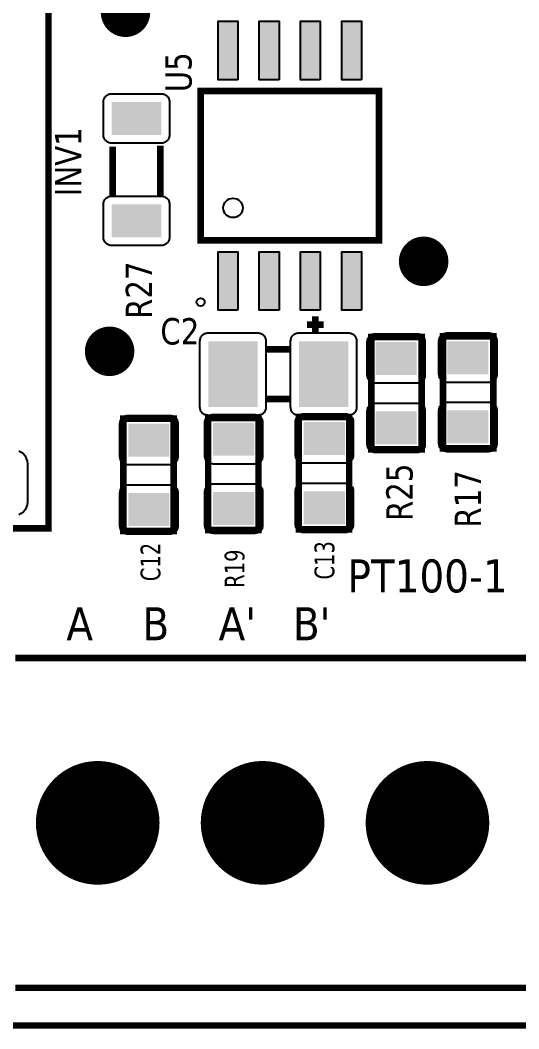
# Model space of a CAD drawing. Header units: millimetres. Extents: x 124 to 302, y 105 to 223.
# Drawn here: x 147.531 to 148.136, y 110.71 to 111.933 of the extents above; entities that cross this region are included whole.
import ezdxf

# ---------------------------------------------------------------- set-up
doc = ezdxf.new("R2010")
doc.units = ezdxf.units.MM
doc.styles.get("Standard").update_dxf_attribs({"font": 'tahoma.ttf'})

# ---------------------------------------------------------------- blocks, each defined once
blk = doc.blocks.new('RPAD')
blk.add_trace([(-0.5, -0.5), (-0.5, 0.5), (0.5, -0.5), (0.5, 0.5)])
blk = doc.blocks.new('EPAD')
at = {"const_width": 0.5}
blk.add_lwpolyline([(-0.25, 0, 1), (0.25, 0, 1)], format="xyb", close=True, dxfattribs=at)

msp = doc.modelspace()

# ---------------------------------------------------------------- linework, layer by layer
for points, const_width in [([(146.9987, 110.7144), (153.4097, 110.7144), (153.4097, 115.5867), (146.9987, 115.5867), (146.9987, 110.7144)], 0.008), ([(146.9987, 110.7144), (153.4097, 110.7144), (153.4097, 115.5867), (146.9987, 115.5867), (146.9987, 110.7144)], 0.008), ([(146.9987, 110.7144), (153.4097, 110.7144), (153.4097, 115.5867), (146.9987, 115.5867), (146.9987, 110.7144)], 0.008), ([(147.0729, 111.3172), (147.5651, 111.3172), (147.5651, 112.2424), (147.0729, 112.2424), (147.0729, 111.3172)], 0.008), ([(147.0729, 111.3172), (147.5651, 111.3172), (147.5651, 112.2424), (147.0729, 112.2424), (147.0729, 111.3172)], 0.008), ([(147.0729, 111.3172), (147.5651, 111.3172), (147.5651, 112.2424), (147.0729, 112.2424), (147.0729, 111.3172)], 0.008), ([(147.9661, 111.6663), (147.9661, 111.8474), (147.7496, 111.8474), (147.7496, 111.6663), (147.9661, 111.6663)], 0.00787), ([(147.9661, 111.6663), (147.9661, 111.8474), (147.7496, 111.8474), (147.7496, 111.6663), (147.9661, 111.6663)], 0.00787), ([(147.9661, 111.6663), (147.9661, 111.8474), (147.7496, 111.8474), (147.7496, 111.6663), (147.9661, 111.6663)], 0.00787), ([(147.6428, 111.7801), (147.6428, 111.7211)], 0.008), ([(147.6428, 111.7801), (147.6428, 111.7211)], 0.008), ([(147.6428, 111.7801), (147.6428, 111.7211)], 0.008), ([(147.7008, 111.7811), (147.7008, 111.7211)], 0.008), ([(147.7008, 111.7811), (147.7008, 111.7211)], 0.008), ([(147.7008, 111.7811), (147.7008, 111.7211)], 0.008), ([(147.8788, 111.5641), (147.8988, 111.5641)], 0.008), ([(147.8788, 111.5641), (147.8988, 111.5641)], 0.008), ([(147.8788, 111.5641), (147.8988, 111.5641)], 0.008), ([(147.8888, 111.5741), (147.8888, 111.5541)], 0.008), ([(147.8888, 111.5741), (147.8888, 111.5541)], 0.008), ([(147.8888, 111.5741), (147.8888, 111.5541)], 0.008), ([(147.9568, 111.4131), (148.0178, 111.4131), (148.0178, 111.5491), (147.9568, 111.5491), (147.9568, 111.4131)], 0.008), ([(147.9568, 111.4131), (148.0178, 111.4131), (148.0178, 111.5491), (147.9568, 111.5491), (147.9568, 111.4131)], 0.008), ([(147.9568, 111.4131), (148.0178, 111.4131), (148.0178, 111.5491), (147.9568, 111.5491), (147.9568, 111.4131)], 0.008), ([(148.0438, 111.4141), (148.1048, 111.4141), (148.1048, 111.5501), (148.0438, 111.5501), (148.0438, 111.4141)], 0.008), ([(148.0438, 111.4141), (148.1048, 111.4141), (148.1048, 111.5501), (148.0438, 111.5501), (148.0438, 111.4141)], 0.008), ([(148.0438, 111.4141), (148.1048, 111.4141), (148.1048, 111.5501), (148.0438, 111.5501), (148.0438, 111.4141)], 0.008), ([(147.8288, 111.5341), (147.8588, 111.5341)], 0.008), ([(147.8288, 111.5341), (147.8588, 111.5341)], 0.008), ([(147.8288, 111.5341), (147.8588, 111.5341)], 0.008), ([(147.8288, 111.4741), (147.8588, 111.4741)], 0.008), ([(147.8288, 111.4741), (147.8588, 111.4741)], 0.008), ([(147.8288, 111.4741), (147.8588, 111.4741)], 0.008), ([(147.6558, 111.3141), (147.7168, 111.3141), (147.7168, 111.4501), (147.6558, 111.4501), (147.6558, 111.3141)], 0.008), ([(147.6558, 111.3141), (147.7168, 111.3141), (147.7168, 111.4501), (147.6558, 111.4501), (147.6558, 111.3141)], 0.008), ([(147.6558, 111.3141), (147.7168, 111.3141), (147.7168, 111.4501), (147.6558, 111.4501), (147.6558, 111.3141)], 0.008), ([(147.7588, 111.3151), (147.8198, 111.3151), (147.8198, 111.4511), (147.7588, 111.4511), (147.7588, 111.3151)], 0.008), ([(147.7588, 111.3151), (147.8198, 111.3151), (147.8198, 111.4511), (147.7588, 111.4511), (147.7588, 111.3151)], 0.008), ([(147.7588, 111.3151), (147.8198, 111.3151), (147.8198, 111.4511), (147.7588, 111.4511), (147.7588, 111.3151)], 0.008), ([(147.8688, 111.3161), (147.9298, 111.3161), (147.9298, 111.4521), (147.8688, 111.4521), (147.8688, 111.3161)], 0.008), ([(147.8688, 111.3161), (147.9298, 111.3161), (147.9298, 111.4521), (147.8688, 111.4521), (147.8688, 111.3161)], 0.008), ([(147.8688, 111.3161), (147.9298, 111.3161), (147.9298, 111.4521), (147.8688, 111.4521), (147.8688, 111.3161)], 0.008), ([(148.3248, 111.1601), (148.3248, 110.7601), (147.5248, 110.7601)], 0.008), ([(147.5248, 111.1601), (148.3248, 111.1601)], 0.008), ([(148.3248, 111.1601), (148.3248, 110.7601), (147.5248, 110.7601)], 0.008), ([(147.5248, 111.1601), (148.3248, 111.1601)], 0.008), ([(148.3248, 111.1601), (148.3248, 110.7601), (147.5248, 110.7601)], 0.008), ([(147.5248, 111.1601), (148.3248, 111.1601)], 0.008)]:
    msp.add_lwpolyline(points, dxfattribs=dict(const_width=const_width))
for points in [[(147.7948, 111.8611), (147.7708, 111.8611), (147.7708, 111.9321), (147.7948, 111.9321), (147.7948, 111.8611)], [(147.8448, 111.8611), (147.8208, 111.8611), (147.8208, 111.9321), (147.8448, 111.9321), (147.8448, 111.8611)], [(147.8948, 111.8611), (147.8708, 111.8611), (147.8708, 111.9321), (147.8948, 111.9321), (147.8948, 111.8611)], [(147.9448, 111.8611), (147.9208, 111.8611), (147.9208, 111.9321), (147.9448, 111.9321), (147.9448, 111.8611)], [(147.7118, 111.8341), (147.7118, 111.7941), (147.7118, 111.7931), (147.7116, 111.7921), (147.7114, 111.7911), (147.7111, 111.7902), (147.7107, 111.7893), (147.7102, 111.7885), (147.7096, 111.7877), (147.7089, 111.787), (147.7082, 111.7864), (147.7075, 111.7858), (147.7066, 111.7853), (147.7058, 111.7849), (147.7048, 111.7846), (147.7039, 111.7843), (147.7029, 111.7842), (147.7018, 111.7841), (147.6418, 111.7841), (147.6408, 111.7842), (147.6398, 111.7843), (147.6388, 111.7846), (147.6379, 111.7849), (147.637, 111.7853), (147.6362, 111.7858), (147.6354, 111.7864), (147.6347, 111.787), (147.6341, 111.7877), (147.6335, 111.7885), (147.633, 111.7893), (147.6326, 111.7902), (147.6323, 111.7911), (147.632, 111.7921), (147.6319, 111.7931), (147.6318, 111.7941), (147.6318, 111.8341), (147.6319, 111.8352), (147.632, 111.8362), (147.6323, 111.8371), (147.6326, 111.8381), (147.633, 111.8389), (147.6335, 111.8398), (147.6341, 111.8405), (147.6347, 111.8412), (147.6354, 111.8419), (147.6362, 111.8424), (147.637, 111.8429), (147.6379, 111.8434), (147.6388, 111.8437), (147.6398, 111.8439), (147.6408, 111.8441), (147.6418, 111.8441), (147.7018, 111.8441), (147.7029, 111.8441), (147.7039, 111.8439), (147.7048, 111.8437), (147.7058, 111.8434), (147.7066, 111.8429), (147.7075, 111.8424), (147.7082, 111.8419), (147.7089, 111.8412), (147.7096, 111.8405), (147.7102, 111.8398), (147.7107, 111.8389), (147.7111, 111.8381), (147.7114, 111.8371), (147.7116, 111.8362), (147.7118, 111.8352), (147.7118, 111.8341)], [(147.7118, 111.7101), (147.7118, 111.6701), (147.7118, 111.6691), (147.7116, 111.6681), (147.7114, 111.6671), (147.7111, 111.6662), (147.7107, 111.6653), (147.7102, 111.6645), (147.7096, 111.6637), (147.7089, 111.663), (147.7082, 111.6624), (147.7075, 111.6618), (147.7066, 111.6613), (147.7058, 111.6609), (147.7048, 111.6606), (147.7039, 111.6603), (147.7029, 111.6602), (147.7018, 111.6601), (147.6418, 111.6601), (147.6408, 111.6602), (147.6398, 111.6603), (147.6388, 111.6606), (147.6379, 111.6609), (147.637, 111.6613), (147.6362, 111.6618), (147.6354, 111.6624), (147.6347, 111.663), (147.6341, 111.6637), (147.6335, 111.6645), (147.633, 111.6653), (147.6326, 111.6662), (147.6323, 111.6671), (147.632, 111.6681), (147.6319, 111.6691), (147.6318, 111.6701), (147.6318, 111.7101), (147.6319, 111.7112), (147.632, 111.7122), (147.6323, 111.7131), (147.6326, 111.7141), (147.633, 111.7149), (147.6335, 111.7158), (147.6341, 111.7165), (147.6347, 111.7172), (147.6354, 111.7179), (147.6362, 111.7184), (147.637, 111.7189), (147.6379, 111.7194), (147.6388, 111.7197), (147.6398, 111.7199), (147.6408, 111.7201), (147.6418, 111.7201), (147.7018, 111.7201), (147.7029, 111.7201), (147.7039, 111.7199), (147.7048, 111.7197), (147.7058, 111.7194), (147.7066, 111.7189), (147.7075, 111.7184), (147.7082, 111.7179), (147.7089, 111.7172), (147.7096, 111.7165), (147.7102, 111.7158), (147.7107, 111.7149), (147.7111, 111.7141), (147.7114, 111.7131), (147.7116, 111.7122), (147.7118, 111.7112), (147.7118, 111.7101)], [(147.7948, 111.5816), (147.7708, 111.5816), (147.7708, 111.6526), (147.7948, 111.6526), (147.7948, 111.5816)], [(147.8448, 111.5816), (147.8208, 111.5816), (147.8208, 111.6526), (147.8448, 111.6526), (147.8448, 111.5816)], [(147.8948, 111.5816), (147.8708, 111.5816), (147.8708, 111.6526), (147.8948, 111.6526), (147.8948, 111.5816)], [(147.9448, 111.5816), (147.9208, 111.5816), (147.9208, 111.6526), (147.9448, 111.6526), (147.9448, 111.5816)], [(147.7588, 111.5541), (147.8188, 111.5541), (147.8199, 111.5541), (147.8209, 111.5539), (147.8218, 111.5537), (147.8228, 111.5534), (147.8236, 111.5529), (147.8245, 111.5524), (147.8252, 111.5519), (147.8259, 111.5512), (147.8266, 111.5505), (147.8272, 111.5498), (147.8277, 111.5489), (147.8281, 111.5481), (147.8284, 111.5471), (147.8286, 111.5462), (147.8288, 111.5452), (147.8288, 111.5441), (147.8288, 111.4641), (147.8288, 111.4631), (147.8286, 111.4621), (147.8284, 111.4611), (147.8281, 111.4602), (147.8277, 111.4593), (147.8272, 111.4585), (147.8266, 111.4577), (147.8259, 111.457), (147.8252, 111.4564), (147.8245, 111.4558), (147.8236, 111.4553), (147.8228, 111.4549), (147.8218, 111.4546), (147.8209, 111.4543), (147.8199, 111.4542), (147.8188, 111.4541), (147.7588, 111.4541), (147.7578, 111.4542), (147.7568, 111.4543), (147.7558, 111.4546), (147.7549, 111.4549), (147.754, 111.4553), (147.7532, 111.4558), (147.7524, 111.4564), (147.7517, 111.457), (147.7511, 111.4577), (147.7505, 111.4585), (147.75, 111.4593), (147.7496, 111.4602), (147.7493, 111.4611), (147.749, 111.4621), (147.7489, 111.4631), (147.7488, 111.4641), (147.7488, 111.5441), (147.7489, 111.5452), (147.749, 111.5462), (147.7493, 111.5471), (147.7496, 111.5481), (147.75, 111.5489), (147.7505, 111.5498), (147.7511, 111.5505), (147.7517, 111.5512), (147.7524, 111.5519), (147.7532, 111.5524), (147.754, 111.5529), (147.7549, 111.5534), (147.7558, 111.5537), (147.7568, 111.5539), (147.7578, 111.5541), (147.7588, 111.5541)], [(147.8688, 111.5541), (147.9288, 111.5541), (147.9299, 111.5541), (147.9309, 111.5539), (147.9318, 111.5537), (147.9328, 111.5534), (147.9336, 111.5529), (147.9345, 111.5524), (147.9352, 111.5519), (147.9359, 111.5512), (147.9366, 111.5505), (147.9372, 111.5498), (147.9377, 111.5489), (147.9381, 111.5481), (147.9384, 111.5471), (147.9386, 111.5462), (147.9388, 111.5452), (147.9388, 111.5441), (147.9388, 111.4641), (147.9388, 111.4631), (147.9386, 111.4621), (147.9384, 111.4611), (147.9381, 111.4602), (147.9377, 111.4593), (147.9372, 111.4585), (147.9366, 111.4577), (147.9359, 111.457), (147.9352, 111.4564), (147.9345, 111.4558), (147.9336, 111.4553), (147.9328, 111.4549), (147.9318, 111.4546), (147.9309, 111.4543), (147.9299, 111.4542), (147.9288, 111.4541), (147.8688, 111.4541), (147.8678, 111.4542), (147.8668, 111.4543), (147.8658, 111.4546), (147.8649, 111.4549), (147.864, 111.4553), (147.8632, 111.4558), (147.8624, 111.4564), (147.8617, 111.457), (147.8611, 111.4577), (147.8605, 111.4585), (147.86, 111.4593), (147.8596, 111.4602), (147.8593, 111.4611), (147.859, 111.4621), (147.8589, 111.4631), (147.8588, 111.4641), (147.8588, 111.5441), (147.8589, 111.5452), (147.859, 111.5462), (147.8593, 111.5471), (147.8596, 111.5481), (147.86, 111.5489), (147.8605, 111.5498), (147.8611, 111.5505), (147.8617, 111.5512), (147.8624, 111.5519), (147.8632, 111.5524), (147.864, 111.5529), (147.8649, 111.5534), (147.8658, 111.5537), (147.8668, 111.5539), (147.8678, 111.5541), (147.8688, 111.5541)], [(147.9518, 111.5031), (147.9518, 111.5431), (147.9519, 111.5442), (147.952, 111.5452), (147.9523, 111.5461), (147.9526, 111.5471), (147.953, 111.5479), (147.9535, 111.5488), (147.9541, 111.5495), (147.9547, 111.5502), (147.9554, 111.5509), (147.9562, 111.5514), (147.957, 111.5519), (147.9579, 111.5524), (147.9588, 111.5527), (147.9598, 111.5529), (147.9608, 111.5531), (147.9618, 111.5531), (148.0118, 111.5531), (148.0129, 111.5531), (148.0139, 111.5529), (148.0148, 111.5527), (148.0158, 111.5524), (148.0166, 111.5519), (148.0175, 111.5514), (148.0182, 111.5509), (148.0189, 111.5502), (148.0196, 111.5495), (148.0202, 111.5488), (148.0207, 111.5479), (148.0211, 111.5471), (148.0214, 111.5461), (148.0216, 111.5452), (148.0218, 111.5442), (148.0218, 111.5431), (148.0218, 111.5031), (148.0218, 111.5021), (148.0216, 111.5011), (148.0214, 111.5001), (148.0211, 111.4992), (148.0207, 111.4983), (148.0202, 111.4975), (148.0196, 111.4967), (148.0189, 111.496), (148.0182, 111.4954), (148.0175, 111.4948), (148.0166, 111.4943), (148.0158, 111.4939), (148.0148, 111.4936), (148.0139, 111.4933), (148.0129, 111.4932), (148.0118, 111.4931), (147.9618, 111.4931), (147.9608, 111.4932), (147.9598, 111.4933), (147.9588, 111.4936), (147.9579, 111.4939), (147.957, 111.4943), (147.9562, 111.4948), (147.9554, 111.4954), (147.9547, 111.496), (147.9541, 111.4967), (147.9535, 111.4975), (147.953, 111.4983), (147.9526, 111.4992), (147.9523, 111.5001), (147.952, 111.5011), (147.9519, 111.5021), (147.9518, 111.5031)], [(148.0388, 111.5041), (148.0388, 111.5441), (148.0389, 111.5452), (148.039, 111.5462), (148.0393, 111.5471), (148.0396, 111.5481), (148.04, 111.5489), (148.0405, 111.5498), (148.0411, 111.5505), (148.0417, 111.5512), (148.0424, 111.5519), (148.0432, 111.5524), (148.044, 111.5529), (148.0449, 111.5534), (148.0458, 111.5537), (148.0468, 111.5539), (148.0478, 111.5541), (148.0488, 111.5541), (148.0988, 111.5541), (148.0999, 111.5541), (148.1009, 111.5539), (148.1018, 111.5537), (148.1028, 111.5534), (148.1036, 111.5529), (148.1045, 111.5524), (148.1052, 111.5519), (148.1059, 111.5512), (148.1066, 111.5505), (148.1072, 111.5498), (148.1077, 111.5489), (148.1081, 111.5481), (148.1084, 111.5471), (148.1086, 111.5462), (148.1088, 111.5452), (148.1088, 111.5441), (148.1088, 111.5041), (148.1088, 111.5031), (148.1086, 111.5021), (148.1084, 111.5011), (148.1081, 111.5002), (148.1077, 111.4993), (148.1072, 111.4985), (148.1066, 111.4977), (148.1059, 111.497), (148.1052, 111.4964), (148.1045, 111.4958), (148.1036, 111.4953), (148.1028, 111.4949), (148.1018, 111.4946), (148.1009, 111.4943), (148.0999, 111.4942), (148.0988, 111.4941), (148.0488, 111.4941), (148.0478, 111.4942), (148.0468, 111.4943), (148.0458, 111.4946), (148.0449, 111.4949), (148.044, 111.4953), (148.0432, 111.4958), (148.0424, 111.4964), (148.0417, 111.497), (148.0411, 111.4977), (148.0405, 111.4985), (148.04, 111.4993), (148.0396, 111.5002), (148.0393, 111.5011), (148.039, 111.5021), (148.0389, 111.5031), (148.0388, 111.5041)], [(148.0388, 111.4201), (148.0388, 111.4601), (148.0389, 111.4612), (148.039, 111.4622), (148.0393, 111.4631), (148.0396, 111.4641), (148.04, 111.4649), (148.0405, 111.4658), (148.0411, 111.4665), (148.0417, 111.4672), (148.0424, 111.4679), (148.0432, 111.4684), (148.044, 111.4689), (148.0449, 111.4694), (148.0458, 111.4697), (148.0468, 111.4699), (148.0478, 111.4701), (148.0488, 111.4701), (148.0988, 111.4701), (148.0999, 111.4701), (148.1009, 111.4699), (148.1018, 111.4697), (148.1028, 111.4694), (148.1036, 111.4689), (148.1045, 111.4684), (148.1052, 111.4679), (148.1059, 111.4672), (148.1066, 111.4665), (148.1072, 111.4658), (148.1077, 111.4649), (148.1081, 111.4641), (148.1084, 111.4631), (148.1086, 111.4622), (148.1088, 111.4612), (148.1088, 111.4601), (148.1088, 111.4201), (148.1088, 111.4191), (148.1086, 111.4181), (148.1084, 111.4171), (148.1081, 111.4162), (148.1077, 111.4153), (148.1072, 111.4145), (148.1066, 111.4137), (148.1059, 111.413), (148.1052, 111.4124), (148.1045, 111.4118), (148.1036, 111.4113), (148.1028, 111.4109), (148.1018, 111.4106), (148.1009, 111.4103), (148.0999, 111.4102), (148.0988, 111.4101), (148.0488, 111.4101), (148.0478, 111.4102), (148.0468, 111.4103), (148.0458, 111.4106), (148.0449, 111.4109), (148.044, 111.4113), (148.0432, 111.4118), (148.0424, 111.4124), (148.0417, 111.413), (148.0411, 111.4137), (148.0405, 111.4145), (148.04, 111.4153), (148.0396, 111.4162), (148.0393, 111.4171), (148.039, 111.4181), (148.0389, 111.4191), (148.0388, 111.4201)], [(147.9518, 111.4191), (147.9518, 111.4591), (147.9519, 111.4602), (147.952, 111.4612), (147.9523, 111.4621), (147.9526, 111.4631), (147.953, 111.4639), (147.9535, 111.4648), (147.9541, 111.4655), (147.9547, 111.4662), (147.9554, 111.4669), (147.9562, 111.4674), (147.957, 111.4679), (147.9579, 111.4684), (147.9588, 111.4687), (147.9598, 111.4689), (147.9608, 111.4691), (147.9618, 111.4691), (148.0118, 111.4691), (148.0129, 111.4691), (148.0139, 111.4689), (148.0148, 111.4687), (148.0158, 111.4684), (148.0166, 111.4679), (148.0175, 111.4674), (148.0182, 111.4669), (148.0189, 111.4662), (148.0196, 111.4655), (148.0202, 111.4648), (148.0207, 111.4639), (148.0211, 111.4631), (148.0214, 111.4621), (148.0216, 111.4612), (148.0218, 111.4602), (148.0218, 111.4591), (148.0218, 111.4191), (148.0218, 111.4181), (148.0216, 111.4171), (148.0214, 111.4161), (148.0211, 111.4152), (148.0207, 111.4143), (148.0202, 111.4135), (148.0196, 111.4127), (148.0189, 111.412), (148.0182, 111.4114), (148.0175, 111.4108), (148.0166, 111.4103), (148.0158, 111.4099), (148.0148, 111.4096), (148.0139, 111.4093), (148.0129, 111.4092), (148.0118, 111.4091), (147.9618, 111.4091), (147.9608, 111.4092), (147.9598, 111.4093), (147.9588, 111.4096), (147.9579, 111.4099), (147.957, 111.4103), (147.9562, 111.4108), (147.9554, 111.4114), (147.9547, 111.412), (147.9541, 111.4127), (147.9535, 111.4135), (147.953, 111.4143), (147.9526, 111.4152), (147.9523, 111.4161), (147.952, 111.4171), (147.9519, 111.4181), (147.9518, 111.4191)], [(147.7218, 111.4441), (147.7218, 111.4041), (147.7218, 111.4031), (147.7216, 111.4021), (147.7214, 111.4011), (147.7211, 111.4002), (147.7207, 111.3993), (147.7202, 111.3985), (147.7196, 111.3977), (147.7189, 111.397), (147.7182, 111.3964), (147.7175, 111.3958), (147.7166, 111.3953), (147.7158, 111.3949), (147.7148, 111.3946), (147.7139, 111.3943), (147.7129, 111.3942), (147.7118, 111.3941), (147.6618, 111.3941), (147.6608, 111.3942), (147.6598, 111.3943), (147.6588, 111.3946), (147.6579, 111.3949), (147.657, 111.3953), (147.6562, 111.3958), (147.6554, 111.3964), (147.6547, 111.397), (147.6541, 111.3977), (147.6535, 111.3985), (147.653, 111.3993), (147.6526, 111.4002), (147.6523, 111.4011), (147.652, 111.4021), (147.6519, 111.4031), (147.6518, 111.4041), (147.6518, 111.4441), (147.6519, 111.4452), (147.652, 111.4462), (147.6523, 111.4471), (147.6526, 111.4481), (147.653, 111.4489), (147.6535, 111.4498), (147.6541, 111.4505), (147.6547, 111.4512), (147.6554, 111.4519), (147.6562, 111.4525), (147.657, 111.453), (147.6579, 111.4534), (147.6588, 111.4537), (147.6598, 111.4539), (147.6608, 111.4541), (147.6618, 111.4541), (147.7118, 111.4541), (147.7129, 111.4541), (147.7139, 111.4539), (147.7148, 111.4537), (147.7158, 111.4534), (147.7166, 111.453), (147.7175, 111.4525), (147.7182, 111.4519), (147.7189, 111.4512), (147.7196, 111.4505), (147.7202, 111.4498), (147.7207, 111.4489), (147.7211, 111.4481), (147.7214, 111.4471), (147.7216, 111.4462), (147.7218, 111.4452), (147.7218, 111.4441)], [(147.8248, 111.4451), (147.8248, 111.4051), (147.8248, 111.4041), (147.8246, 111.4031), (147.8244, 111.4021), (147.8241, 111.4012), (147.8237, 111.4003), (147.8232, 111.3995), (147.8226, 111.3987), (147.8219, 111.398), (147.8212, 111.3974), (147.8205, 111.3968), (147.8196, 111.3963), (147.8188, 111.3959), (147.8178, 111.3956), (147.8169, 111.3953), (147.8159, 111.3952), (147.8148, 111.3951), (147.7648, 111.3951), (147.7638, 111.3952), (147.7628, 111.3953), (147.7618, 111.3956), (147.7609, 111.3959), (147.76, 111.3963), (147.7592, 111.3968), (147.7584, 111.3974), (147.7577, 111.398), (147.7571, 111.3987), (147.7565, 111.3995), (147.756, 111.4003), (147.7556, 111.4012), (147.7553, 111.4021), (147.755, 111.4031), (147.7549, 111.4041), (147.7548, 111.4051), (147.7548, 111.4451), (147.7549, 111.4462), (147.755, 111.4472), (147.7553, 111.4481), (147.7556, 111.4491), (147.756, 111.4499), (147.7565, 111.4508), (147.7571, 111.4515), (147.7577, 111.4522), (147.7584, 111.4529), (147.7592, 111.4534), (147.76, 111.4539), (147.7609, 111.4544), (147.7618, 111.4547), (147.7628, 111.4549), (147.7638, 111.4551), (147.7648, 111.4551), (147.8148, 111.4551), (147.8159, 111.4551), (147.8169, 111.4549), (147.8178, 111.4547), (147.8188, 111.4544), (147.8196, 111.4539), (147.8205, 111.4534), (147.8212, 111.4529), (147.8219, 111.4522), (147.8226, 111.4515), (147.8232, 111.4508), (147.8237, 111.4499), (147.8241, 111.4491), (147.8244, 111.4481), (147.8246, 111.4472), (147.8248, 111.4462), (147.8248, 111.4451)], [(147.9348, 111.4461), (147.9348, 111.4061), (147.9348, 111.4051), (147.9346, 111.4041), (147.9344, 111.4031), (147.9341, 111.4022), (147.9337, 111.4013), (147.9332, 111.4005), (147.9326, 111.3997), (147.9319, 111.399), (147.9312, 111.3984), (147.9305, 111.3978), (147.9296, 111.3973), (147.9288, 111.3969), (147.9278, 111.3966), (147.9269, 111.3963), (147.9259, 111.3962), (147.9248, 111.3961), (147.8748, 111.3961), (147.8738, 111.3962), (147.8728, 111.3963), (147.8718, 111.3966), (147.8709, 111.3969), (147.87, 111.3973), (147.8692, 111.3978), (147.8684, 111.3984), (147.8677, 111.399), (147.8671, 111.3997), (147.8665, 111.4005), (147.866, 111.4013), (147.8656, 111.4022), (147.8653, 111.4031), (147.865, 111.4041), (147.8649, 111.4051), (147.8648, 111.4061), (147.8648, 111.4461), (147.8649, 111.4472), (147.865, 111.4482), (147.8653, 111.4491), (147.8656, 111.4501), (147.866, 111.4509), (147.8665, 111.4518), (147.8671, 111.4525), (147.8677, 111.4532), (147.8684, 111.4539), (147.8692, 111.4544), (147.87, 111.4549), (147.8709, 111.4554), (147.8718, 111.4557), (147.8728, 111.4559), (147.8738, 111.4561), (147.8748, 111.4561), (147.9248, 111.4561), (147.9259, 111.4561), (147.9269, 111.4559), (147.9278, 111.4557), (147.9288, 111.4554), (147.9296, 111.4549), (147.9305, 111.4544), (147.9312, 111.4539), (147.9319, 111.4532), (147.9326, 111.4525), (147.9332, 111.4518), (147.9337, 111.4509), (147.9341, 111.4501), (147.9344, 111.4491), (147.9346, 111.4482), (147.9348, 111.4472), (147.9348, 111.4461)], [(147.9348, 111.3621), (147.9348, 111.3221), (147.9348, 111.3211), (147.9346, 111.3201), (147.9344, 111.3191), (147.9341, 111.3182), (147.9337, 111.3173), (147.9332, 111.3165), (147.9326, 111.3157), (147.9319, 111.315), (147.9312, 111.3144), (147.9305, 111.3138), (147.9296, 111.3133), (147.9288, 111.3129), (147.9278, 111.3126), (147.9269, 111.3123), (147.9259, 111.3122), (147.9248, 111.3121), (147.8748, 111.3121), (147.8738, 111.3122), (147.8728, 111.3123), (147.8718, 111.3126), (147.8709, 111.3129), (147.87, 111.3133), (147.8692, 111.3138), (147.8684, 111.3144), (147.8677, 111.315), (147.8671, 111.3157), (147.8665, 111.3165), (147.866, 111.3173), (147.8656, 111.3182), (147.8653, 111.3191), (147.865, 111.3201), (147.8649, 111.3211), (147.8648, 111.3221), (147.8648, 111.3621), (147.8649, 111.3632), (147.865, 111.3642), (147.8653, 111.3651), (147.8656, 111.3661), (147.866, 111.3669), (147.8665, 111.3678), (147.8671, 111.3685), (147.8677, 111.3692), (147.8684, 111.3699), (147.8692, 111.3704), (147.87, 111.3709), (147.8709, 111.3714), (147.8718, 111.3717), (147.8728, 111.3719), (147.8738, 111.3721), (147.8748, 111.3721), (147.9248, 111.3721), (147.9259, 111.3721), (147.9269, 111.3719), (147.9278, 111.3717), (147.9288, 111.3714), (147.9296, 111.3709), (147.9305, 111.3704), (147.9312, 111.3699), (147.9319, 111.3692), (147.9326, 111.3685), (147.9332, 111.3678), (147.9337, 111.3669), (147.9341, 111.3661), (147.9344, 111.3651), (147.9346, 111.3642), (147.9348, 111.3632), (147.9348, 111.3621)], [(147.7218, 111.3601), (147.7218, 111.3201), (147.7218, 111.3191), (147.7216, 111.3181), (147.7214, 111.3171), (147.7211, 111.3162), (147.7207, 111.3153), (147.7202, 111.3145), (147.7196, 111.3137), (147.7189, 111.313), (147.7182, 111.3124), (147.7175, 111.3118), (147.7166, 111.3113), (147.7158, 111.3109), (147.7148, 111.3106), (147.7139, 111.3103), (147.7129, 111.3102), (147.7118, 111.3101), (147.6618, 111.3101), (147.6608, 111.3102), (147.6598, 111.3103), (147.6588, 111.3106), (147.6579, 111.3109), (147.657, 111.3113), (147.6562, 111.3118), (147.6554, 111.3124), (147.6547, 111.313), (147.6541, 111.3137), (147.6535, 111.3145), (147.653, 111.3153), (147.6526, 111.3162), (147.6523, 111.3171), (147.652, 111.3181), (147.6519, 111.3191), (147.6518, 111.3201), (147.6518, 111.3601), (147.6519, 111.3612), (147.652, 111.3622), (147.6523, 111.3631), (147.6526, 111.3641), (147.653, 111.3649), (147.6535, 111.3658), (147.6541, 111.3665), (147.6547, 111.3672), (147.6554, 111.3679), (147.6562, 111.3685), (147.657, 111.369), (147.6579, 111.3694), (147.6588, 111.3697), (147.6598, 111.3699), (147.6608, 111.3701), (147.6618, 111.3701), (147.7118, 111.3701), (147.7129, 111.3701), (147.7139, 111.3699), (147.7148, 111.3697), (147.7158, 111.3694), (147.7166, 111.369), (147.7175, 111.3685), (147.7182, 111.3679), (147.7189, 111.3672), (147.7196, 111.3665), (147.7202, 111.3658), (147.7207, 111.3649), (147.7211, 111.3641), (147.7214, 111.3631), (147.7216, 111.3622), (147.7218, 111.3612), (147.7218, 111.3601)], [(147.8248, 111.3611), (147.8248, 111.3211), (147.8248, 111.3201), (147.8246, 111.3191), (147.8244, 111.3181), (147.8241, 111.3172), (147.8237, 111.3163), (147.8232, 111.3155), (147.8226, 111.3147), (147.8219, 111.314), (147.8212, 111.3134), (147.8205, 111.3128), (147.8196, 111.3123), (147.8188, 111.3119), (147.8178, 111.3116), (147.8169, 111.3113), (147.8159, 111.3112), (147.8148, 111.3111), (147.7648, 111.3111), (147.7638, 111.3112), (147.7628, 111.3113), (147.7618, 111.3116), (147.7609, 111.3119), (147.76, 111.3123), (147.7592, 111.3128), (147.7584, 111.3134), (147.7577, 111.314), (147.7571, 111.3147), (147.7565, 111.3155), (147.756, 111.3163), (147.7556, 111.3172), (147.7553, 111.3181), (147.755, 111.3191), (147.7549, 111.3201), (147.7548, 111.3211), (147.7548, 111.3611), (147.7549, 111.3622), (147.755, 111.3632), (147.7553, 111.3641), (147.7556, 111.3651), (147.756, 111.3659), (147.7565, 111.3668), (147.7571, 111.3675), (147.7577, 111.3682), (147.7584, 111.3689), (147.7592, 111.3694), (147.76, 111.3699), (147.7609, 111.3704), (147.7618, 111.3707), (147.7628, 111.3709), (147.7638, 111.3711), (147.7648, 111.3711), (147.8148, 111.3711), (147.8159, 111.3711), (147.8169, 111.3709), (147.8178, 111.3707), (147.8188, 111.3704), (147.8196, 111.3699), (147.8205, 111.3694), (147.8212, 111.3689), (147.8219, 111.3682), (147.8226, 111.3675), (147.8232, 111.3668), (147.8237, 111.3659), (147.8241, 111.3651), (147.8244, 111.3641), (147.8246, 111.3632), (147.8248, 111.3622), (147.8248, 111.3611)]]:
    msp.add_lwpolyline(points, close=True)
msp.add_lwpolyline([(147.5292, 111.411), (147.5321, 111.4094), (147.5346, 111.4074), (147.5367, 111.4049), (147.5382, 111.402), (147.5392, 111.3988), (147.5395, 111.3953), (147.5395, 111.3953), (147.5395, 111.3493), (147.5392, 111.3458), (147.5382, 111.3426), (147.5367, 111.3397), (147.5346, 111.3372), (147.5321, 111.3351), (147.5292, 111.3336)])
for centre, radius in [((147.7889, 111.7057), 0.0118), ((147.7889, 111.7057), 0.0118), ((147.7889, 111.7057), 0.0118), ((147.7496, 111.5915), 0.00492), ((147.7496, 111.5915), 0.00492), ((147.7496, 111.5915), 0.00492)]:
    msp.add_circle(centre, radius)

# ---------------------------------------------------------------- block references
for name, p, xscale, yscale in [('EPAD', (147.6585, 111.9429), 0.06, 0.06), ('EPAD', (148.0202, 111.6409), 0.06, 0.06), ('EPAD', (147.6392, 111.5318), 0.06, 0.06), ('RPAD', (147.7888, 111.5041), 0.06, 0.08), ('RPAD', (147.8988, 111.5041), 0.06, 0.08), ('EPAD', (147.6248, 110.9601), 0.15, 0.15), ('EPAD', (147.8248, 110.9601), 0.15, 0.15), ('EPAD', (148.0248, 110.9601), 0.15, 0.15)]:
    msp.add_blockref(name, p, dxfattribs=dict(xscale=xscale, yscale=yscale))
for p, xscale, yscale, rotation in [((147.7828, 111.8966), 0.024, 0.071, 180), ((147.8328, 111.8966), 0.024, 0.071, 180), ((147.8828, 111.8966), 0.024, 0.071, 180), ((147.9328, 111.8966), 0.024, 0.071, 180), ((147.6718, 111.8141), 0.04, 0.06, 270), ((147.6718, 111.6901), 0.04, 0.06, 270), ((147.7828, 111.6171), 0.024, 0.071, 180), ((147.8328, 111.6171), 0.024, 0.071, 180), ((147.8828, 111.6171), 0.024, 0.071, 180), ((147.9328, 111.6171), 0.024, 0.071, 180), ((147.9868, 111.5231), 0.04, 0.05, 90), ((148.0738, 111.5241), 0.04, 0.05, 90), ((147.9868, 111.4391), 0.04, 0.05, 90), ((148.0738, 111.4401), 0.04, 0.05, 90), ((147.7898, 111.4251), 0.04, 0.05, 270), ((147.8998, 111.4261), 0.04, 0.05, 270), ((147.6868, 111.4241), 0.04, 0.05, 270), ((147.6868, 111.3401), 0.04, 0.05, 270), ((147.7898, 111.3411), 0.04, 0.05, 270), ((147.8998, 111.3421), 0.04, 0.05, 270)]:
    msp.add_blockref('RPAD', p, dxfattribs=dict(xscale=xscale, yscale=yscale, rotation=rotation))

# ---------------------------------------------------------------- texts
for s, height, width, p in [('U5', 0.032, 0.9375, (147.7387, 111.8459)), ('U5', 0.032, 0.9375, (147.7387, 111.8459)), ('U5', 0.032, 0.9375, (147.7387, 111.8459)), ('INV1', 0.032, 0.9375, (147.6051, 111.7198)), ('INV1', 0.032, 0.9375, (147.6051, 111.7198)), ('INV1', 0.032, 0.9375, (147.6051, 111.7198)), ('R27', 0.032, 0.9375, (147.6908, 111.5711)), ('R27', 0.032, 0.9375, (147.6908, 111.5711)), ('R27', 0.032, 0.9375, (147.6908, 111.5711)), ('R25', 0.032, 0.9375, (148.0068, 111.3261)), ('R25', 0.032, 0.9375, (148.0068, 111.3261)), ('R25', 0.032, 0.9375, (148.0068, 111.3261)), ('R17', 0.032, 0.9375, (148.0898, 111.3181)), ('R17', 0.032, 0.9375, (148.0898, 111.3181)), ('R17', 0.032, 0.9375, (148.0898, 111.3181)), ('C13', 0.024, 0.833333, (147.9118, 111.2551)), ('C13', 0.024, 0.833333, (147.9118, 111.2551)), ('C13', 0.024, 0.833333, (147.9118, 111.2551)), ('C12', 0.024, 0.833333, (147.7008, 111.2531)), ('C12', 0.024, 0.833333, (147.7008, 111.2531)), ('C12', 0.024, 0.833333, (147.7008, 111.2531)), ('R19', 0.024, 0.833333, (147.8028, 111.2451)), ('R19', 0.024, 0.833333, (147.8028, 111.2451)), ('R19', 0.024, 0.833333, (147.8028, 111.2451))]:
    msp.add_text(s, height=height, rotation=90, dxfattribs=dict(width=width)).set_placement(p)
at = {"width": 0.9375}
msp.add_text('C2', height=0.032, dxfattribs=at).set_placement((147.7008, 111.5401))
msp.add_text('C2', height=0.032, dxfattribs=at).set_placement((147.7008, 111.5401))
msp.add_text('C2', height=0.032, dxfattribs=at).set_placement((147.7008, 111.5401))
for s, p in [('PT100-1', (147.9278, 111.2395)), ('PT100-1', (147.9278, 111.2395)), ('PT100-1', (147.9278, 111.2395)), ("A    B    A'   B'", (147.5868, 111.1815)), ("A    B    A'   B'", (147.5868, 111.1815)), ("A    B    A'   B'", (147.5868, 111.1815))]:
    msp.add_text(s, height=0.04).set_placement(p)

doc.saveas('drawing.dxf')
